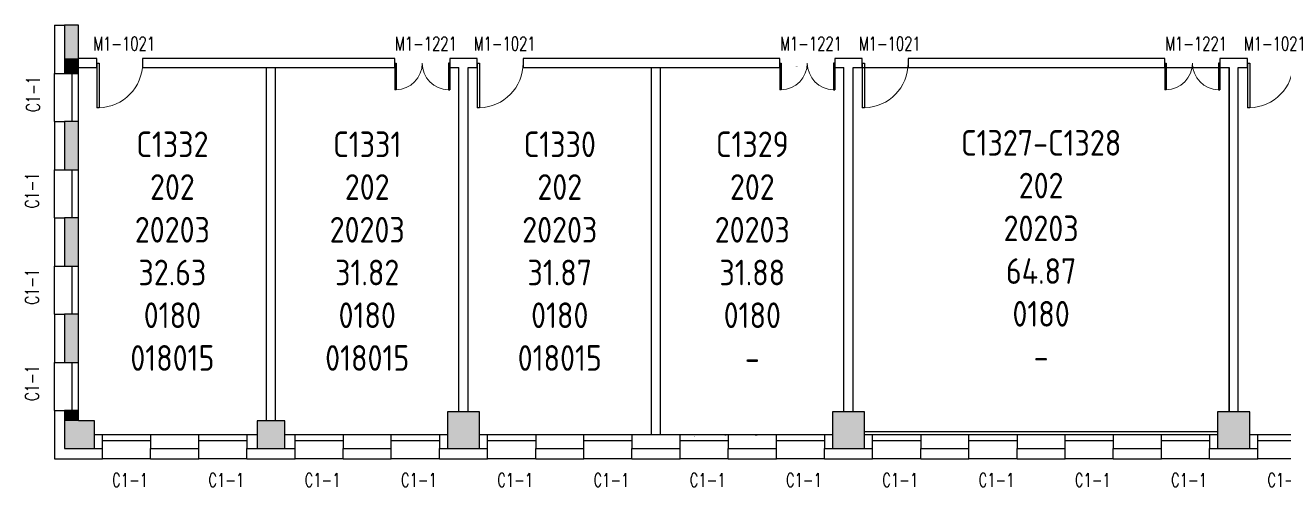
# Model space of a CAD drawing. Extents: x 1914783 to 1990581, y 313528 to 416301.
# Drawn here: x 1914783 to 1942239, y 313528 to 323590 of the extents above; entities that cross this region are included whole.
import ezdxf

# ---------------------------------------------------------------- set-up
doc = ezdxf.new("R2010")
doc.units = 0
doc.header["$LTSCALE"] = 1000
doc.header["$MEASUREMENT"] = 0
for name, color, linetype in [('body', 30, 'Continuous'), ('RM$', 5, 'Continuous'), ('RM$TXT', 5, 'Continuous')]:
    doc.layers.add(name, color=color, linetype=linetype)
doc.styles.add('_TCH_WINDOW', font='txt.shx', dxfattribs={"height": 3.5, "bigfont": 'hztxt.shx'})
doc.styles.get("Standard").update_dxf_attribs({"font": 'gbenor.shx', "bigfont": 'gbcbig.shx'})

# ---------------------------------------------------------------- blocks, each defined once
blk = doc.blocks.new('$WINLIB2D$00000004')
for p, q in [((-0.5, 0.5), (0.5, 0.5)), ((-0.5, 0.2405796575893152), (0.5, 0.2405796575893152)), ((-0.4999999999999999, -0.5), (0.5, -0.5))]:
    blk.add_line(p, q)
blk = doc.blocks.new('$DorLib2D$00000002')
for p, q in [((-0.5, -5.684341886080802e-17), (-0.5000000000000007, 0.4875)), ((-0.4750000000000007, 0.4875), (-0.5000000000000007, 0.4875)), ((-0.475, -2.842170943040401e-17), (-0.4750000000000007, 0.4875)), ((0.475, -2.842170943040401e-17), (0.4750000000000007, 0.4875)), ((0.4750000000000007, 0.4875), (0.5000000000000007, 0.4875)), ((0.5, -5.684341886080802e-17), (0.5000000000000007, 0.4875)), ((-0.5, -5.684341886080802e-17), (-0.475, -2.842170943040401e-17)), ((0.5, -5.684341886080802e-17), (0.475, -2.842170943040401e-17))]:
    blk.add_line(p, q)
at = {"lineweight": 13}
for centre, start, end in [((-0.4875, -4.263256414560601e-17), 0, 88.53071641864632), ((0.4875, -4.263256414560601e-17), 91.4692835813537, 180)]:
    blk.add_arc(centre, 0.4875, start, end, dxfattribs=at)
blk = doc.blocks.new('$DorLib2D$00000001')
for p, q in [((0.45, 0.9750000000000001), (0.5000000000000002, 0.9750000000000001)), ((0.45, 0), (0.45, 0.9750000000000001)), ((0.5, 0), (0.5, 0.9750000000000001)), ((0.5, 0), (0.45, 0))]:
    blk.add_line(p, q)
at = {"lineweight": 13}
blk.add_arc((0.475, 0), 0.975, 91.4692835813538, 180, dxfattribs=at)

msp = doc.modelspace()

# ---------------------------------------------------------------- hatches: boundary and pattern name
at = {"layer": 'body'}
for points in [[(1915944.367475143, 322864.5067241051), (1915944.367475132, 323589.5067240397), (1915644.367475133, 323589.5067240397), (1915644.367475143, 322864.5067241051)], [(1915644.367475143, 322864.5067241051), (1915644.367475132, 322539.5067238362), (1915944.367475138, 322539.5067238362), (1915944.367475143, 322864.5067241051)], [(1915644.367475132, 321489.5067238363), (1915644.367475131, 320439.5067236329), (1915944.367475137, 320439.5067236329), (1915944.367475138, 321489.5067238363)], [(1915644.367475131, 319389.5067237346), (1915644.36747513, 318339.5067236328), (1915944.367475136, 318339.5067236328), (1915944.367475137, 319389.5067237346)], [(1915644.36747513, 317289.5067235311), (1915644.367475129, 316239.5067235311), (1915944.367475135, 316239.5067235311), (1915944.367475135, 317289.5067235311)], [(1915644.367475131, 314964.502817878), (1915944.367475136, 314964.502817878), (1915944.367475135, 315189.5067235311), (1915644.367475128, 315189.5067235311)], [(1915644.367475066, 314364.5067237612), (1916294.367474988, 314364.5067237612), (1916294.367474988, 314964.502817878), (1915644.367475066, 314964.502817878)], [(1919844.336225486, 314364.5028178047), (1920444.367475401, 314364.5028178047), (1920444.367475387, 314964.4950053248), (1919844.336225546, 314964.4950053248)], [(1923994.367475156, 314364.5067237628), (1924694.367475156, 314364.5067237628), (1924694.367475156, 315164.5028175123), (1923994.367475156, 315164.5028175123)], [(1932394.367475156, 314364.5067237628), (1933094.367475156, 314364.5067237628), (1933094.367475156, 315164.5028175123), (1932394.367475156, 315164.5028175123)], [(1940794.367475156, 314364.5067237628), (1941494.367475156, 314364.5067237628), (1941494.367475156, 315164.5028175123), (1940794.367475156, 315164.5028175123)]]:
    msp.add_hatch(color=256, dxfattribs=at).paths.add_polyline_path(points)

# ---------------------------------------------------------------- linework, layer by layer
for p, q in [((1915419.367475133, 323589.5067240397), (1915419.367475143, 322864.5067241051)), ((1915419.367475133, 323589.5067240397), (1915644.367475143, 323589.5067240397)), ((1915944.367475132, 323589.5067240397), (1915644.367475133, 323589.5067240397)), ((1915644.367475133, 323589.5067240397), (1915644.367475143, 322864.5067241051)), ((1915944.367475143, 322864.5067241051), (1915944.367475132, 323589.5067240397)), ((1915419.367475143, 322864.5067241051), (1915419.367475146, 322539.5067238362)), ((1915644.367475143, 322864.5067241051), (1915644.367475132, 322539.5067238362)), ((1916344.367475281, 322864.5067241177), (1915944.367475139, 322864.5067241088)), ((1915944.367475138, 322539.5067238362), (1915944.367475143, 322864.5067241051)), ((1915944.367475139, 322664.5067241089), (1916344.367475281, 322664.5067241092)), ((1916344.367475281, 322664.5067241092), (1916344.367475281, 322864.5067241177)), ((1922844.23488205, 322864.5067241148), (1917344.367475128, 322864.5067241173)), ((1917344.367475128, 322864.5067241173), (1917344.367475128, 322664.5067241092)), ((1917344.367475128, 322664.5067241092), (1922844.234882049, 322664.5067241092)), ((1920044.367475147, 314964.4950053248), (1920044.367475163, 322664.5067241074)), ((1920244.36747514, 314964.4950053249), (1920244.36747515, 322664.5067241139)), ((1922844.234882049, 322664.5067241092), (1922844.23488205, 322864.5067241148)), ((1924244.367475144, 322864.5067241051), (1924044.234882202, 322864.5067241142)), ((1924044.234882202, 322864.5067241142), (1924044.234882202, 322664.5067241092)), ((1924044.234882202, 322664.5067241092), (1924244.36747515, 322664.5067241088)), ((1924644.367475128, 322864.5067241036), (1924244.367475144, 322864.5067241051)), ((1924244.36747514, 315164.5028173828), (1924244.36747515, 322664.5067241088)), ((1924444.367475134, 315164.5028173828), (1924444.36747515, 322664.5067241036)), ((1924444.36747515, 322664.5067241036), (1924644.367475128, 322664.5067240979)), ((1924644.367475128, 322664.5067240979), (1924644.367475128, 322864.5067241036)), ((1931244.23488205, 322864.5067241035), (1925644.367475128, 322864.5067241036)), ((1925644.367475128, 322864.5067241036), (1925644.367475128, 322664.5067240979)), ((1925644.367475128, 322664.5067240979), (1931244.234882049, 322664.5067240978)), ((1928444.367475133, 314664.5067241007), (1928444.36747515, 322664.5067240951)), ((1928644.36747515, 314664.5067241008), (1928644.367475136, 322664.5067240969)), ((1931244.234882049, 322664.5067240978), (1931244.23488205, 322864.5067241035)), ((1932644.367475144, 322864.506724105), (1932444.234882202, 322864.5067241035)), ((1932444.234882202, 322864.5067241035), (1932444.234882202, 322664.5067240978)), ((1932444.234882202, 322664.5067240978), (1932644.367475136, 322664.5067241035)), ((1933044.367475128, 322864.5067241022), (1932644.367475144, 322864.506724105)), ((1932644.367475149, 315164.5028173828), (1932644.367475136, 322664.5067241035)), ((1932844.367475133, 315164.5028173828), (1932844.367475151, 322664.5067241023)), ((1932844.367475151, 322664.5067241023), (1933044.367475128, 322664.5067241046)), ((1933044.367475128, 322664.5067241046), (1933044.367475128, 322864.5067241022)), ((1939644.234882049, 322864.5067241022), (1934044.367475128, 322864.5067241022)), ((1934044.367475128, 322864.5067241022), (1934044.367475128, 322664.5067241046)), ((1934044.367475128, 322664.5067241046), (1939644.234882049, 322664.5067241046)), ((1939644.234882049, 322664.5067241046), (1939644.234882049, 322864.5067241022)), ((1941044.367475145, 322864.506724105), (1940844.234882202, 322864.5067241022)), ((1940844.234882202, 322864.5067241022), (1940844.234882202, 322664.5067241046)), ((1940844.234882202, 322664.5067241046), (1941044.367475153, 322664.5067241023)), ((1941444.367475128, 322864.5067241056), (1941044.367475144, 322864.506724105)), ((1941044.367475137, 315164.5028173828), (1941044.367475153, 322664.5067241023)), ((1941244.367475148, 315164.5028173828), (1941244.367475153, 322664.5067241057)), ((1941244.367475153, 322664.5067241057), (1941444.367475128, 322664.5067241046)), ((1941444.367475128, 322664.5067241046), (1941444.367475128, 322864.5067241056)), ((1915419.367475146, 322539.5067238362), (1915644.367475143, 322539.5067238361)), ((1915644.367475132, 322539.5067238362), (1915944.367475138, 322539.5067238362)), ((1915419.367475146, 321489.5067238362), (1915419.367475145, 320439.5067236328)), ((1915419.367475146, 321489.5067238362), (1915644.367475143, 321489.5067238362)), ((1915644.367475132, 321489.5067238363), (1915644.367475131, 320439.5067236329)), ((1915944.367475138, 321489.5067238363), (1915644.367475132, 321489.5067238363)), ((1915944.367475137, 320439.5067236329), (1915944.367475138, 321489.5067238363)), ((1915419.367475145, 320439.5067236328), (1915644.367475142, 320439.5067236327)), ((1915644.367475131, 320439.5067236329), (1915944.367475137, 320439.5067236329)), ((1915419.367475145, 319389.5067237346), (1915419.367475144, 318339.5067236328)), ((1915419.367475145, 319389.5067237346), (1915644.367475142, 319389.5067237345)), ((1915644.367475131, 319389.5067237346), (1915644.36747513, 318339.5067236328)), ((1915944.367475137, 319389.5067237346), (1915644.367475131, 319389.5067237346)), ((1915944.367475136, 318339.5067236328), (1915944.367475137, 319389.5067237346)), ((1915419.367475144, 318339.5067236328), (1915644.367475141, 318339.5067236327)), ((1915644.36747513, 318339.5067236328), (1915944.367475136, 318339.5067236328)), ((1915419.367475143, 317289.5067235311), (1915419.367475143, 316239.5067235311)), ((1915419.367475143, 317289.5067235311), (1915644.367475141, 317289.506723531)), ((1915644.36747513, 317289.5067235311), (1915644.367475129, 316239.5067235311)), ((1915944.367475135, 317289.5067235311), (1915644.36747513, 317289.5067235311)), ((1915944.367475135, 316239.5067235311), (1915944.367475135, 317289.5067235311)), ((1915419.367475143, 316239.5067235311), (1915644.36747514, 316239.506723531)), ((1915644.367475129, 316239.5067235311), (1915944.367475135, 316239.5067235311)), ((1915419.367475142, 315189.5067235311), (1915419.367475139, 314139.5067240985)), ((1915419.367475142, 315189.5067235311), (1915644.367475139, 315189.506723531)), ((1915944.367475135, 315189.5067235311), (1915644.367475128, 315189.5067235311)), ((1915644.367475128, 315189.5067235311), (1915644.367475176, 314964.5028178804)), ((1915644.367475066, 314964.502817878), (1915644.367475066, 314364.5067237612)), ((1915944.367475034, 314964.5028178804), (1915944.367475135, 315189.5067235311)), ((1916294.367474988, 314964.502817878), (1915944.367475144, 314964.5028178804)), ((1916294.367474988, 314364.5067237612), (1916294.367474988, 314964.502817878)), ((1920444.367475387, 314964.4950053248), (1919844.336225546, 314964.4950053248)), ((1919844.336225546, 314964.4950053248), (1919844.336225486, 314364.5028178047)), ((1920444.367475401, 314364.5028178047), (1920444.367475387, 314964.4950053248)), ((1924694.367475156, 315164.5028175123), (1923994.367475156, 315164.5028175123)), ((1923994.367475156, 315164.5028175123), (1923994.367475156, 314364.5067237628)), ((1924694.367475156, 314364.5067237628), (1924694.367475156, 315164.5028175123)), ((1933094.367475156, 315164.5028175123), (1932394.367475156, 315164.5028175123)), ((1932394.367475156, 315164.5028175123), (1932394.367475156, 314364.5067237628)), ((1933094.367475156, 314364.5067237628), (1933094.367475156, 315164.5028175123)), ((1941494.367475156, 315164.5028175123), (1940794.367475156, 315164.5028175123)), ((1940794.367475156, 315164.5028175123), (1940794.367475156, 314364.5067237628)), ((1941494.367475156, 314364.5067237628), (1941494.367475156, 315164.5028175123)), ((1916469.367475077, 314664.5067240829), (1916294.367475025, 314664.5067240158)), ((1916469.367475077, 314364.506724125), (1916469.367475077, 314664.5067240829)), ((1918569.367475179, 314664.5067240919), (1917519.367475179, 314664.5067240874)), ((1917519.367475179, 314664.5067240874), (1917519.367475179, 314364.5067241243)), ((1918569.367475179, 314364.5067241236), (1918569.367475179, 314664.5067240919)), ((1919844.336225548, 314664.506724081), (1919619.367475179, 314664.5067240964)), ((1919619.367475179, 314664.5067240964), (1919619.367475179, 314364.5067241229)), ((1920669.367475281, 314664.5067241319), (1920444.367475517, 314664.5067240652)), ((1920669.367475281, 314364.5067241097), (1920669.367475281, 314664.5067241319)), ((1922769.367475281, 314664.5067241319), (1921719.367475281, 314664.5067241319)), ((1921719.367475281, 314664.5067241319), (1921719.367475281, 314364.5067241097)), ((1922769.367475281, 314364.5067241097), (1922769.367475281, 314664.5067241319)), ((1923994.367475118, 314664.5067243113), (1923819.367475179, 314664.5067241319)), ((1923819.367475179, 314664.5067241319), (1923819.367475179, 314364.5067241097)), ((1924869.367475281, 314664.5067241007), (1924694.367475118, 314664.5067241036)), ((1924869.367475281, 314364.5067241007), (1924869.367475281, 314664.5067241007)), ((1926969.367475281, 314664.5067241007), (1925919.367475281, 314664.5067241007)), ((1925919.367475281, 314664.5067241007), (1925919.367475281, 314364.5067241007)), ((1926969.367475281, 314364.5067241007), (1926969.367475281, 314664.5067241007)), ((1929069.367475179, 314664.5067241007), (1928019.367475281, 314664.5067241007)), ((1928019.367475281, 314664.5067241007), (1928019.367475281, 314364.5067241007)), ((1929069.367475179, 314364.5067241007), (1929069.367475179, 314664.5067241007)), ((1931169.367475179, 314664.5067241007), (1930119.367475179, 314664.5067241007)), ((1930119.367475179, 314664.5067241007), (1930119.367475179, 314364.5067241007)), ((1931169.367475179, 314364.5067241007), (1931169.367475179, 314664.5067241007)), ((1932394.367475277, 314664.5067240762), (1932219.367475179, 314664.5067241007)), ((1932219.367475179, 314664.5067241007), (1932219.367475179, 314364.5067241007)), ((1933269.367475281, 314664.5067241036), (1933094.367475125, 314664.5067239742)), ((1933269.367475281, 314364.5067241037), (1933269.367475281, 314664.5067241036)), ((1935369.367475179, 314664.5067241036), (1934319.367475281, 314664.5067241036)), ((1934319.367475281, 314664.5067241036), (1934319.367475281, 314364.5067241037)), ((1935369.367475179, 314364.5067241037), (1935369.367475179, 314664.5067241036)), ((1937469.367475179, 314664.5067241036), (1936419.367475179, 314664.5067241036)), ((1936419.367475179, 314664.5067241036), (1936419.367475179, 314364.5067241037)), ((1937469.367475179, 314364.5067241037), (1937469.367475179, 314664.5067241036)), ((1939569.367475179, 314664.5067241036), (1938519.367475179, 314664.5067241036)), ((1938519.367475179, 314664.5067241036), (1938519.367475179, 314364.5067241037)), ((1939569.367475179, 314364.5067241037), (1939569.367475179, 314664.5067241036)), ((1940794.367475283, 314664.5067240695), (1940619.367475179, 314664.5067241036)), ((1940619.367475179, 314664.5067241036), (1940619.367475179, 314364.5067241037)), ((1941669.367475281, 314664.5067241066), (1941494.367475131, 314664.5067240312)), ((1941669.367475281, 314364.5067241066), (1941669.367475281, 314664.5067241066)), ((1915419.367475139, 314139.5067240985), (1916469.367475077, 314139.50672412)), ((1915644.367475066, 314364.5067237612), (1916294.367474988, 314364.5067237612)), ((1916294.367475025, 314364.5067240616), (1916469.367475077, 314364.506724125)), ((1916469.367475077, 314139.50672412), (1916469.367475077, 314364.5067241096)), ((1917519.367475179, 314364.5067241243), (1918569.367475179, 314364.5067241236)), ((1917519.367475179, 314139.506724122), (1917519.367475179, 314364.5067241089)), ((1917519.367475179, 314139.506724122), (1918569.367475179, 314139.5067241239)), ((1918569.367475179, 314139.5067241239), (1918569.367475179, 314364.5067241082)), ((1919619.367475179, 314364.5067241229), (1919844.336225518, 314364.5067241348)), ((1919619.367475179, 314139.5067241258), (1919619.367475179, 314364.5067241075)), ((1919619.367475179, 314139.5067241258), (1920144.351850455, 314139.5067241072)), ((1919844.336225486, 314364.5028178047), (1920444.367475401, 314364.5028178047)), ((1920144.351850455, 314139.5067241072), (1920669.367475281, 314139.506724093)), ((1920444.367475524, 314364.5067240091), (1920669.367475281, 314364.5067241097)), ((1920669.367475281, 314139.506724093), (1920669.367475281, 314364.5067241072)), ((1921719.367475281, 314364.5067241097), (1922769.367475281, 314364.5067241097)), ((1921719.367475281, 314139.506724093), (1921719.367475281, 314364.5067241072)), ((1921719.367475281, 314139.506724093), (1922769.367475281, 314139.506724093)), ((1922769.367475281, 314139.506724093), (1922769.367475281, 314364.5067241072)), ((1923819.367475179, 314364.5067241097), (1923994.367475118, 314364.5067241652)), ((1923819.367475179, 314139.506724093), (1923819.367475179, 314364.5067241072)), ((1923819.367475179, 314139.506724093), (1924344.367475143, 314139.5067241072)), ((1923994.367475156, 314364.5067237628), (1924694.367475156, 314364.5067237628)), ((1924344.367475143, 314139.5067241072), (1924869.367475281, 314139.5067241152)), ((1924694.367475118, 314364.5067239496), (1924869.367475281, 314364.5067241007)), ((1924869.367475281, 314139.5067241152), (1924869.367475281, 314364.5067241072)), ((1925919.367475281, 314364.5067241007), (1926969.367475281, 314364.5067241007)), ((1925919.367475281, 314139.5067241152), (1925919.367475281, 314364.5067241072)), ((1925919.367475281, 314139.5067241152), (1926969.367475281, 314139.5067241152)), ((1926969.367475281, 314139.5067241152), (1926969.367475281, 314364.5067241072)), ((1928019.367475281, 314364.5067241007), (1929069.367475179, 314364.5067241007)), ((1928019.367475281, 314139.5067241152), (1928019.367475281, 314364.5067241072)), ((1928019.367475281, 314139.5067241152), (1929069.367475179, 314139.5067241152)), ((1929069.367475179, 314139.5067241152), (1929069.367475179, 314364.5067241072)), ((1930119.367475179, 314364.5067241007), (1931169.367475179, 314364.5067241007)), ((1930119.367475179, 314139.5067241152), (1930119.367475179, 314364.5067241072)), ((1930119.367475179, 314139.5067241152), (1931169.367475179, 314139.5067241152)), ((1931169.367475179, 314139.5067241152), (1931169.367475179, 314364.5067241072)), ((1932219.367475179, 314364.5067241007), (1932394.367475277, 314364.5067240554)), ((1932219.367475179, 314139.5067241152), (1932219.367475179, 314364.5067241072)), ((1932219.367475179, 314139.5067241152), (1932744.367475143, 314139.5067241072)), ((1932394.367475156, 314364.5067237628), (1933094.367475156, 314364.5067237628)), ((1932744.367475143, 314139.5067241072), (1933269.367475281, 314139.5067241037)), ((1933094.367475125, 314364.5067240348), (1933269.367475281, 314364.5067241037)), ((1933269.367475281, 314139.5067241037), (1933269.367475281, 314364.5067241072)), ((1934319.367475281, 314364.5067241037), (1935369.367475179, 314364.5067241037)), ((1934319.367475281, 314139.5067241037), (1934319.367475281, 314364.5067241072)), ((1934319.367475281, 314139.5067241037), (1935369.367475179, 314139.5067241037)), ((1935369.367475179, 314139.5067241037), (1935369.367475179, 314364.5067241072)), ((1936419.367475179, 314364.5067241037), (1937469.367475179, 314364.5067241037)), ((1936419.367475179, 314139.5067241037), (1936419.367475179, 314364.5067241072)), ((1936419.367475179, 314139.5067241037), (1937469.367475179, 314139.5067241037)), ((1937469.367475179, 314139.5067241037), (1937469.367475179, 314364.5067241072)), ((1938519.367475179, 314364.5067241037), (1939569.367475179, 314364.5067241037)), ((1938519.367475179, 314139.5067241037), (1938519.367475179, 314364.5067241072)), ((1938519.367475179, 314139.5067241037), (1939569.367475179, 314139.5067241037)), ((1939569.367475179, 314139.5067241037), (1939569.367475179, 314364.5067241072)), ((1940619.367475179, 314364.5067241037), (1940794.367475283, 314364.506724067)), ((1940619.367475179, 314139.5067241037), (1940619.367475179, 314364.5067241072)), ((1940619.367475179, 314139.5067241037), (1941144.367475144, 314139.5067241072)), ((1940794.367475156, 314364.5067237628), (1941494.367475156, 314364.5067237628)), ((1941144.367475143, 314139.5067241072), (1941669.367475281, 314139.5067241208)), ((1941494.367475131, 314364.5067240924), (1941669.367475281, 314364.5067241066)), ((1941669.367475281, 314139.5067241208), (1941669.367475281, 314364.5067241072))]:
    msp.add_line(p, q, dxfattribs=at)
at = {"layer": 'RM$', "const_width": 1}
for points in [[(1915944.36747514, 322664.5067241089), (1915944.367475144, 314964.5028178804), (1916294.367474988, 314964.502817878), (1916294.367474988, 314664.5067240158), (1919844.336225548, 314664.506724081), (1919844.336225546, 314964.4950053248), (1920044.367475147, 314964.4950053248), (1920044.367475163, 322664.5067241092)], [(1920244.36747515, 322664.5067241092), (1920244.36747514, 314964.4950053249), (1920444.367475387, 314964.4950053248), (1920444.367475394, 314664.5067240652), (1923994.367475118, 314664.5067243113), (1923994.367475156, 315164.5028175123), (1924244.36747514, 315164.5028175123), (1924244.36747515, 322664.5067241088)], [(1924444.36747515, 322664.5067241036), (1924444.367475134, 315164.5028175123), (1924694.367475156, 315164.5028175123), (1924694.367475156, 314664.5067241036), (1928444.367475133, 314664.5067241007), (1928444.301178589, 322664.5067240979)], [(1928644.367475136, 322664.5067240978), (1928644.36747515, 314664.5067241008), (1932394.367475156, 314664.5067240762), (1932394.367475156, 315164.5028175123), (1932644.367475149, 315164.5028173828), (1932644.367475136, 322664.5067241035)], [(1941244.367475153, 322664.5067241057), (1941244.367475148, 315164.5028175123), (1941494.367475156, 315164.5028175123), (1941494.367475156, 314664.5067240312), (1945244.367475148, 314664.5067241066), (1945244.301178741, 322664.5067241046)]]:
    msp.add_lwpolyline(points, close=True, dxfattribs=at)
at = {"layer": 'RM$'}
msp.add_lwpolyline([(1932844.369203788, 322664.506811221), (1941044.369203786, 322664.506811221), (1941044.369203787, 315164.5029049797), (1940794.369203798, 315164.5029049797), (1940794.369203798, 314727.0048580958), (1933094.369203798, 314727.0048580958), (1933094.369203798, 315164.5029049797), (1932844.369203788, 315164.5029049757)], close=True, dxfattribs=at)

# ---------------------------------------------------------------- block references
at = {"layer": 'body'}
ref = msp.add_blockref('$DorLib2D$00000001', (1916844.367475141, 322764.5067241051), dxfattribs=dict(at, xscale=1000, yscale=1000, zscale=1000, rotation=180))
ref.add_attrib('A', 'M1-1021', (1916266.867475141, 323040.7567241079), dxfattribs={"height": 297.5, "style": '_TCH_WINDOW', "width": 0.7058823529411765})
ref = msp.add_blockref('$DorLib2D$00000002', (1923444.234882167, 322764.5067241051), dxfattribs=dict(at, xscale=-1200, yscale=1200, zscale=-1200, rotation=180))
ref.add_attrib('A', 'M1-1221', (1922849.234882167, 323040.7567241079), dxfattribs={"height": 297.5, "style": '_TCH_WINDOW', "width": 0.7058823529411765})
ref = msp.add_blockref('$DorLib2D$00000001', (1925144.36747514, 322764.5067241051), dxfattribs=dict(at, xscale=1000, yscale=1000, zscale=1000, rotation=179.9999999999992))
ref.add_attrib('A', 'M1-1021', (1924566.867475141, 323040.7567241079), dxfattribs={"height": 297.5, "rotation": 359.9999999999992, "style": '_TCH_WINDOW', "width": 0.7058823529411765})
ref = msp.add_blockref('$DorLib2D$00000002', (1931844.234882166, 322764.506724105), dxfattribs=dict(at, xscale=-1200, yscale=1200, zscale=-1200, rotation=179.9999999999992))
ref.add_attrib('A', 'M1-1221', (1931249.234882167, 323040.7567241079), dxfattribs={"height": 297.5, "rotation": 359.9999999999992, "style": '_TCH_WINDOW', "width": 0.7058823529411765})
ref = msp.add_blockref('$DorLib2D$00000001', (1933544.367475141, 322764.506724105), dxfattribs=dict(at, xscale=1000, yscale=1000, zscale=1000, rotation=180))
ref.add_attrib('A', 'M1-1021', (1932966.867475141, 323040.7567241079), dxfattribs={"height": 297.5, "style": '_TCH_WINDOW', "width": 0.7058823529411765})
ref = msp.add_blockref('$DorLib2D$00000002', (1940244.234882167, 322764.506724105), dxfattribs=dict(at, xscale=-1200, yscale=1200, zscale=-1200, rotation=180))
ref.add_attrib('A', 'M1-1221', (1939649.234882167, 323040.7567241079), dxfattribs={"height": 297.5, "style": '_TCH_WINDOW', "width": 0.7058823529411765})
ref = msp.add_blockref('$DorLib2D$00000001', (1941944.367475142, 322764.506724105), dxfattribs=dict(at, xscale=1000, yscale=1000, zscale=1000, rotation=180))
ref.add_attrib('A', 'M1-1021', (1941366.867475142, 323040.7567241079), dxfattribs={"height": 297.5, "style": '_TCH_WINDOW', "width": 0.7058823529411765})
ref = msp.add_blockref('$WINLIB2D$00000004', (1915681.867475143, 322014.5067238137), dxfattribs=dict(at, xscale=-1050, yscale=525, zscale=-1050, rotation=270))
ref.add_attrib('A', 'C1-1', (1915105.617475142, 321699.506723813), dxfattribs={"height": 297.5, "rotation": 90, "style": '_TCH_WINDOW', "width": 0.7058823529411765})
ref = msp.add_blockref('$WINLIB2D$00000004', (1915681.867475143, 319914.5067237073), dxfattribs=dict(at, xscale=-1050, yscale=525, zscale=-1050, rotation=270))
ref.add_attrib('A', 'C1-1', (1915080.617475142, 319599.5067237068), dxfattribs={"height": 297.5, "rotation": 90, "style": '_TCH_WINDOW', "width": 0.7058823529411765})
ref = msp.add_blockref('$WINLIB2D$00000004', (1915681.867475143, 317814.5067236056), dxfattribs=dict(at, xscale=-1050, yscale=525, zscale=-1050, rotation=270))
ref.add_attrib('A', 'C1-1', (1915080.617475142, 317499.5067236049), dxfattribs={"height": 297.5, "rotation": 90, "style": '_TCH_WINDOW', "width": 0.7058823529411765})
ref = msp.add_blockref('$WINLIB2D$00000004', (1915681.867475143, 315714.506723495), dxfattribs=dict(at, xscale=-1050, yscale=525, zscale=-1050, rotation=270))
ref.add_attrib('A', 'C1-1', (1915080.617475141, 315399.5067234943), dxfattribs={"height": 297.5, "rotation": 90, "style": '_TCH_WINDOW', "width": 0.7058823529411765})
ref = msp.add_blockref('$WINLIB2D$00000004', (1916994.367475165, 314402.0067241072), dxfattribs=dict(at, xscale=-1050, yscale=525, zscale=-1050))
ref.add_attrib('A', 'C1-1', (1916679.367475165, 313528.2567241075), dxfattribs={"height": 297.5, "style": '_TCH_WINDOW', "width": 0.7058823529411765})
ref = msp.add_blockref('$WINLIB2D$00000004', (1919094.3674752, 314402.0067241072), dxfattribs=dict(at, xscale=-1050, yscale=525, zscale=-1050))
ref.add_attrib('A', 'C1-1', (1918779.367475198, 313528.2567241074), dxfattribs={"height": 297.5, "style": '_TCH_WINDOW', "width": 0.7058823529411765})
ref = msp.add_blockref('$WINLIB2D$00000004', (1921194.3674752, 314402.0067241072), dxfattribs=dict(at, xscale=-1050, yscale=525, zscale=-1050))
ref.add_attrib('A', 'C1-1', (1920879.367475198, 313528.2567241024), dxfattribs={"height": 297.5, "style": '_TCH_WINDOW', "width": 0.7058823529411765})
ref = msp.add_blockref('$WINLIB2D$00000004', (1923294.3674752, 314402.0067241072), dxfattribs=dict(at, xscale=-1050, yscale=525, zscale=-1050))
ref.add_attrib('A', 'C1-1', (1922979.367475198, 313528.2567241074), dxfattribs={"height": 297.5, "style": '_TCH_WINDOW', "width": 0.7058823529411765})
ref = msp.add_blockref('$WINLIB2D$00000004', (1925394.367475277, 314402.0067241072), dxfattribs=dict(at, xscale=-1050, yscale=525, zscale=-1050))
ref.add_attrib('A', 'C1-1', (1925079.367475276, 313528.2567241074), dxfattribs={"height": 297.5, "style": '_TCH_WINDOW', "width": 0.7058823529411765})
ref = msp.add_blockref('$WINLIB2D$00000004', (1927494.367475199, 314402.0067241072), dxfattribs=dict(at, xscale=-1050, yscale=525, zscale=-1050))
ref.add_attrib('A', 'C1-1', (1927179.367475198, 313528.2567241074), dxfattribs={"height": 297.5, "style": '_TCH_WINDOW', "width": 0.7058823529411765})
ref = msp.add_blockref('$WINLIB2D$00000004', (1929594.3674752, 314402.0067241072), dxfattribs=dict(at, xscale=-1050, yscale=525, zscale=-1050))
ref.add_attrib('A', 'C1-1', (1929279.367475198, 313528.2567241024), dxfattribs={"height": 297.5, "style": '_TCH_WINDOW', "width": 0.7058823529411765})
ref = msp.add_blockref('$WINLIB2D$00000004', (1931694.3674752, 314402.0067241072), dxfattribs=dict(at, xscale=-1050, yscale=525, zscale=-1050))
ref.add_attrib('A', 'C1-1', (1931379.367475198, 313528.2567241074), dxfattribs={"height": 297.5, "style": '_TCH_WINDOW', "width": 0.7058823529411765})
ref = msp.add_blockref('$WINLIB2D$00000004', (1933794.367475276, 314402.0067241072), dxfattribs=dict(at, xscale=-1050, yscale=525, zscale=-1050))
ref.add_attrib('A', 'C1-1', (1933479.367475276, 313528.2567241074), dxfattribs={"height": 297.5, "style": '_TCH_WINDOW', "width": 0.7058823529411765})
ref = msp.add_blockref('$WINLIB2D$00000004', (1935894.367475198, 314402.0067241072), dxfattribs=dict(at, xscale=-1050, yscale=525, zscale=-1050))
ref.add_attrib('A', 'C1-1', (1935579.367475198, 313528.2567241074), dxfattribs={"height": 297.5, "style": '_TCH_WINDOW', "width": 0.7058823529411765})
ref = msp.add_blockref('$WINLIB2D$00000004', (1937994.367475197, 314402.0067241072), dxfattribs=dict(at, xscale=-1050, yscale=525, zscale=-1050))
ref.add_attrib('A', 'C1-1', (1937679.367475198, 313528.2567241024), dxfattribs={"height": 297.5, "style": '_TCH_WINDOW', "width": 0.7058823529411765})
ref = msp.add_blockref('$WINLIB2D$00000004', (1940094.367475198, 314402.0067241072), dxfattribs=dict(at, xscale=-1050, yscale=525, zscale=-1050))
ref.add_attrib('A', 'C1-1', (1939779.367475198, 313528.2567241074), dxfattribs={"height": 297.5, "style": '_TCH_WINDOW', "width": 0.7058823529411765})
ref = msp.add_blockref('$WINLIB2D$00000004', (1942194.367475276, 314402.0067241072), dxfattribs=dict(at, xscale=-1050, yscale=525, zscale=-1050))
ref.add_attrib('A', 'C1-1', (1941879.367475276, 313528.2567241074), dxfattribs={"height": 297.5, "style": '_TCH_WINDOW', "width": 0.7058823529411765})

# ---------------------------------------------------------------- texts
at = {"layer": 'RM$TXT', "char_height": 558.8, "attachment_point": 8}
for s, insert in [('C1332^M^J202^M^J20203^M^J32.63^M^J0180^M^J018015^M^J', (1917994.367475152, 316056.7733907292)), ('C1331^M^J202^M^J20203^M^J31.82^M^J0180^M^J018015^M^J', (1922244.367475145, 316056.7733907538)), ('C1330^M^J202^M^J20203^M^J31.87^M^J0180^M^J018015^M^J', (1926444.367475133, 316056.7733907689)), ('C1329^M^J202^M^J20203^M^J31.88^M^J0180^M^J-^M^J', (1930644.367475143, 316056.7733907565)), ('C1327-C1328^M^J202^M^J20203^M^J64.87^M^J0180^M^J-^M^J', (1936944.369203787, 316088.0225013251))]:
    msp.add_mtext(s, dxfattribs=dict(at, insert=insert))

doc.saveas('drawing.dxf')
